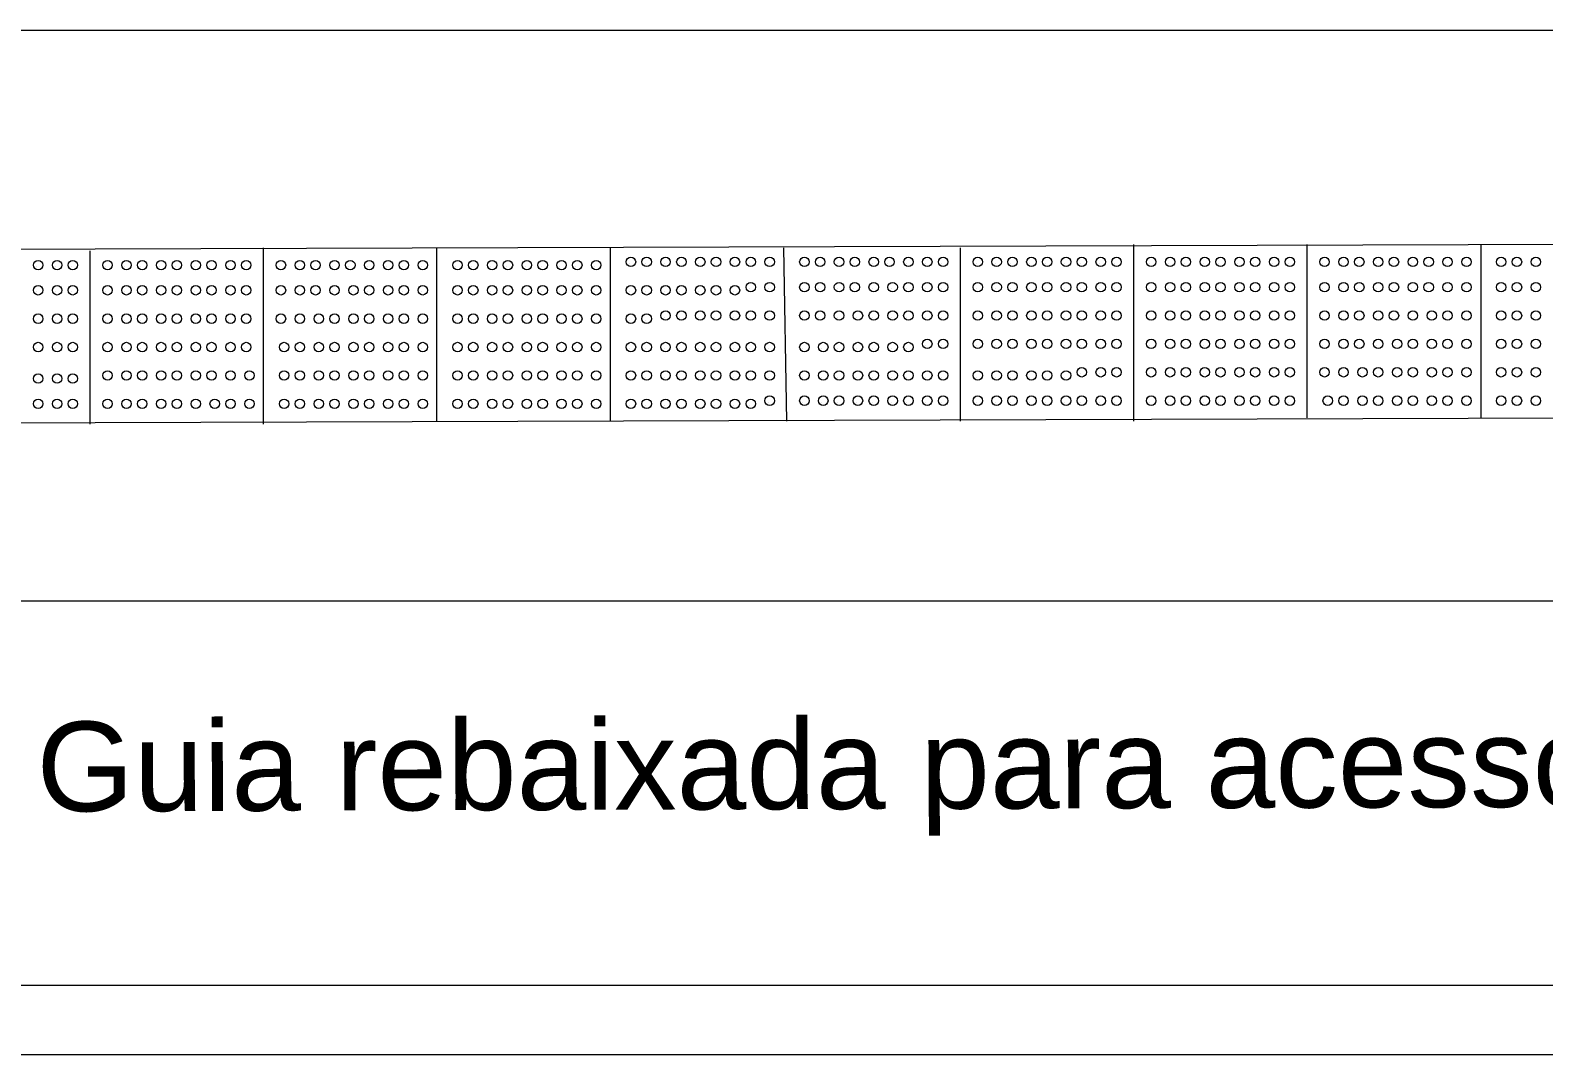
# Model space of a CAD drawing. Header units: millimetres. Extents: x 21 to 236, y 15 to 64.
# Drawn here: x 193.789 to 195.965, y 25.488 to 26.961 of the extents above; entities that cross this region are included whole.
import ezdxf

# ---------------------------------------------------------------- set-up
doc = ezdxf.new("R2010")
doc.units = ezdxf.units.MM
for name, color, linetype in [('PDF_Calçada', 210, 'Continuous'), ('PDF_Cota', 90, 'Continuous'), ('PDF_Sinalização', 1, 'Continuous'), ('PDF_Text', 70, 'Continuous')]:
    doc.layers.add(name, color=color, linetype=linetype)
doc.styles.add('PDF Arial', font='arial.ttf')

msp = doc.modelspace()

# ---------------------------------------------------------------- linework, layer by layer
at = {"layer": 'PDF_Calçada', "lineweight": 0}
msp.add_lwpolyline([(193.2273, 25.4885), (193.2273, 26.1411), (197.1796, 26.1411), (197.1796, 25.4885)], dxfattribs=at)
at = {"layer": 'PDF_Cota', "lineweight": 0}
for points in [[(188.2372, 26.9615), (197.9954, 26.9615)], [(198.1223, 25.5882), (188.1193, 25.5882)], [(198.1223, 25.4885), (188.1193, 25.4885)]]:
    msp.add_lwpolyline(points, dxfattribs=at)
at = {"layer": 'PDF_Sinalização', "lineweight": 9}
msp.add_lwpolyline([(197.3745, 26.6578), (193.1231, 26.6442), (193.1231, 26.3949), (197.3745, 26.4085)], close=True, dxfattribs=at)
for points in [[(195.3757, 26.3995), (195.3757, 26.6533)], [(195.625, 26.404), (195.625, 26.6533)], [(195.8743, 26.6533), (195.8743, 26.404)], [(193.8755, 26.3949), (193.8755, 26.6442)], [(194.1247, 26.3949), (194.1247, 26.6488)], [(194.374, 26.3995), (194.374, 26.6488)], [(194.6233, 26.3995), (194.6233, 26.6488)], [(194.8771, 26.3995), (194.8726, 26.6488)], [(195.1264, 26.3995), (195.1264, 26.6488)], [(193.7984, 26.6216), (193.7984, 26.6216)], [(193.8256, 26.6216), (193.8256, 26.6216)], [(193.8483, 26.6216), (193.8483, 26.6216)], [(193.8981, 26.6216), (193.8981, 26.6216)], [(193.9253, 26.6216), (193.9253, 26.6216)], [(193.948, 26.6216), (193.948, 26.6216)], [(193.9752, 26.6216), (193.9752, 26.6216)], [(193.9978, 26.6216), (193.9978, 26.6216)], [(194.025, 26.6216), (194.025, 26.6216)], [(194.0477, 26.6216), (194.0477, 26.6216)], [(194.0749, 26.6216), (194.0749, 26.6216)], [(194.0976, 26.6216), (194.0976, 26.6216)], [(194.1474, 26.6216), (194.1474, 26.6216)], [(194.1746, 26.6216), (194.1746, 26.6216)], [(194.1973, 26.6216), (194.1973, 26.6216)], [(194.2245, 26.6216), (194.2245, 26.6216)], [(194.2471, 26.6216), (194.2471, 26.6216)], [(194.2743, 26.6216), (194.2743, 26.6216)], [(194.3015, 26.6216), (194.3015, 26.6216)], [(194.3242, 26.6216), (194.3242, 26.6216)], [(194.3514, 26.6216), (194.3514, 26.6216)], [(194.4012, 26.6216), (194.4012, 26.6216)], [(194.4239, 26.6216), (194.4239, 26.6216)], [(194.4511, 26.6216), (194.4511, 26.6216)], [(194.4737, 26.6216), (194.4737, 26.6216)], [(194.5009, 26.6216), (194.5009, 26.6216)], [(194.5236, 26.6216), (194.5236, 26.6216)], [(194.5508, 26.6216), (194.5508, 26.6216)], [(194.5735, 26.6216), (194.5735, 26.6216)], [(194.6007, 26.6216), (194.6007, 26.6216)], [(194.6505, 26.6261), (194.6505, 26.6261)], [(194.6732, 26.6261), (194.6732, 26.6261)], [(194.7004, 26.6261), (194.7004, 26.6261)], [(194.723, 26.6261), (194.723, 26.6261)], [(194.7502, 26.6261), (194.7502, 26.6261)], [(194.7729, 26.6261), (194.7729, 26.6261)], [(194.8001, 26.6261), (194.8001, 26.6261)], [(194.8227, 26.6261), (194.8227, 26.6261)], [(194.8499, 26.6261), (194.8499, 26.6261)], [(194.8998, 26.6261), (194.8998, 26.6261)], [(194.9225, 26.6261), (194.9225, 26.6261)], [(194.9496, 26.6261), (194.9496, 26.6261)], [(194.9723, 26.6261), (194.9723, 26.6261)], [(194.9995, 26.6261), (194.9995, 26.6261)], [(195.0222, 26.6261), (195.0222, 26.6261)], [(195.0494, 26.6261), (195.0494, 26.6261)], [(195.0766, 26.6261), (195.0766, 26.6261)], [(195.0992, 26.6261), (195.0992, 26.6261)], [(195.1491, 26.6261), (195.1491, 26.6261)], [(195.1763, 26.6261), (195.1763, 26.6261)], [(195.1989, 26.6261), (195.1989, 26.6261)], [(195.2261, 26.6261), (195.2261, 26.6261)], [(195.2488, 26.6261), (195.2488, 26.6261)], [(195.276, 26.6261), (195.276, 26.6261)], [(195.2986, 26.6261), (195.2986, 26.6261)], [(195.3258, 26.6261), (195.3258, 26.6261)], [(195.3485, 26.6261), (195.3485, 26.6261)], [(195.3984, 26.6261), (195.3984, 26.6261)], [(195.4255, 26.6261), (195.4255, 26.6261)], [(195.4482, 26.6261), (195.4482, 26.6261)], [(195.4754, 26.6261), (195.4754, 26.6261)], [(195.4981, 26.6261), (195.4981, 26.6261)], [(195.5253, 26.6261), (195.5253, 26.6261)], [(195.5479, 26.6261), (195.5479, 26.6261)], [(195.5751, 26.6261), (195.5751, 26.6261)], [(195.5978, 26.6261), (195.5978, 26.6261)], [(195.6476, 26.6261), (195.6476, 26.6261)], [(195.6748, 26.6261), (195.6748, 26.6261)], [(195.6975, 26.6261), (195.6975, 26.6261)], [(195.7247, 26.6261), (195.7247, 26.6261)], [(195.7473, 26.6261), (195.7473, 26.6261)], [(195.7745, 26.6261), (195.7745, 26.6261)], [(195.7972, 26.6261), (195.7972, 26.6261)], [(195.8244, 26.6261), (195.8244, 26.6261)], [(195.8516, 26.6261), (195.8516, 26.6261)], [(195.9015, 26.6261), (195.9015, 26.6261)], [(195.9241, 26.6261), (195.9241, 26.6261)], [(195.9513, 26.6261), (195.9513, 26.6261)], [(193.7984, 26.5853), (193.7984, 26.5853)], [(193.8256, 26.5853), (193.8256, 26.5853)], [(193.8483, 26.5853), (193.8483, 26.5853)], [(193.8981, 26.5853), (193.8981, 26.5853)], [(193.9253, 26.5853), (193.9253, 26.5853)], [(193.948, 26.5853), (193.948, 26.5853)], [(193.9752, 26.5853), (193.9752, 26.5853)], [(193.9978, 26.5853), (193.9978, 26.5853)], [(194.025, 26.5853), (194.025, 26.5853)], [(194.0477, 26.5853), (194.0477, 26.5853)], [(194.0749, 26.5853), (194.0749, 26.5853)], [(194.0976, 26.5853), (194.0976, 26.5853)], [(194.1474, 26.5853), (194.1474, 26.5853)], [(194.1746, 26.5853), (194.1746, 26.5853)], [(194.1973, 26.5853), (194.1973, 26.5853)], [(194.2245, 26.5853), (194.2245, 26.5853)], [(194.2517, 26.5853), (194.2517, 26.5853)], [(194.2743, 26.5853), (194.2743, 26.5853)], [(194.3015, 26.5853), (194.3015, 26.5853)], [(194.3242, 26.5853), (194.3242, 26.5853)], [(194.3514, 26.5853), (194.3514, 26.5853)], [(194.4012, 26.5853), (194.4012, 26.5853)], [(194.4239, 26.5853), (194.4239, 26.5853)], [(194.4511, 26.5853), (194.4511, 26.5853)], [(194.4737, 26.5853), (194.4737, 26.5853)], [(194.5009, 26.5853), (194.5009, 26.5853)], [(194.5236, 26.5853), (194.5236, 26.5853)], [(194.5508, 26.5853), (194.5508, 26.5853)], [(194.5735, 26.5853), (194.5735, 26.5853)], [(194.6007, 26.5853), (194.6007, 26.5853)], [(194.6505, 26.5853), (194.6505, 26.5853)], [(194.6732, 26.5853), (194.6732, 26.5853)], [(194.7004, 26.5853), (194.7004, 26.5853)], [(194.723, 26.5853), (194.723, 26.5853)], [(194.7502, 26.5853), (194.7502, 26.5853)], [(194.7729, 26.5853), (194.7729, 26.5853)], [(194.8001, 26.5853), (194.8001, 26.5853)], [(194.8227, 26.5898), (194.8227, 26.5898)], [(194.8499, 26.5898), (194.8499, 26.5898)], [(194.8998, 26.5898), (194.8998, 26.5898)], [(194.9225, 26.5898), (194.9225, 26.5898)], [(194.9496, 26.5898), (194.9496, 26.5898)], [(194.9723, 26.5898), (194.9723, 26.5898)], [(194.9995, 26.5898), (194.9995, 26.5898)], [(195.0267, 26.5898), (195.0267, 26.5898)], [(195.0494, 26.5898), (195.0494, 26.5898)], [(195.0766, 26.5898), (195.0766, 26.5898)], [(195.0992, 26.5898), (195.0992, 26.5898)], [(195.1491, 26.5898), (195.1491, 26.5898)], [(195.1763, 26.5898), (195.1763, 26.5898)], [(195.1989, 26.5898), (195.1989, 26.5898)], [(195.2261, 26.5898), (195.2261, 26.5898)], [(195.2488, 26.5898), (195.2488, 26.5898)], [(195.276, 26.5898), (195.276, 26.5898)], [(195.2986, 26.5898), (195.2986, 26.5898)], [(195.3258, 26.5898), (195.3258, 26.5898)], [(195.3485, 26.5898), (195.3485, 26.5898)], [(195.3984, 26.5898), (195.3984, 26.5898)], [(195.4255, 26.5898), (195.4255, 26.5898)], [(195.4482, 26.5898), (195.4482, 26.5898)], [(195.4754, 26.5898), (195.4754, 26.5898)], [(195.4981, 26.5898), (195.4981, 26.5898)], [(195.5253, 26.5898), (195.5253, 26.5898)], [(195.5479, 26.5898), (195.5479, 26.5898)], [(195.5751, 26.5898), (195.5751, 26.5898)], [(195.5978, 26.5898), (195.5978, 26.5898)], [(195.6476, 26.5898), (195.6476, 26.5898)], [(195.6748, 26.5898), (195.6748, 26.5898)], [(195.6975, 26.5898), (195.6975, 26.5898)], [(195.7247, 26.5898), (195.7247, 26.5898)], [(195.7473, 26.5898), (195.7473, 26.5898)], [(195.7745, 26.5898), (195.7745, 26.5898)], [(195.7972, 26.5898), (195.7972, 26.5898)], [(195.8244, 26.5898), (195.8244, 26.5898)], [(195.8516, 26.5898), (195.8516, 26.5898)], [(195.9015, 26.5898), (195.9015, 26.5898)], [(195.9241, 26.5898), (195.9241, 26.5898)], [(195.9513, 26.5898), (195.9513, 26.5898)], [(193.7984, 26.5445), (193.7984, 26.5445)], [(193.8256, 26.5445), (193.8256, 26.5445)], [(193.8483, 26.5445), (193.8483, 26.5445)], [(193.8981, 26.5445), (193.8981, 26.5445)], [(193.9253, 26.5445), (193.9253, 26.5445)], [(193.948, 26.5445), (193.948, 26.5445)], [(193.9752, 26.5445), (193.9752, 26.5445)], [(193.9978, 26.5445), (193.9978, 26.5445)], [(194.025, 26.5445), (194.025, 26.5445)], [(194.0477, 26.5445), (194.0477, 26.5445)], [(194.0749, 26.5445), (194.0749, 26.5445)], [(194.0976, 26.5445), (194.0976, 26.5445)], [(194.1474, 26.5445), (194.1474, 26.5445)], [(194.1746, 26.5445), (194.1746, 26.5445)], [(194.2018, 26.5445), (194.2018, 26.5445)], [(194.2245, 26.5445), (194.2245, 26.5445)], [(194.2517, 26.5445), (194.2517, 26.5445)], [(194.2743, 26.5445), (194.2743, 26.5445)], [(194.3015, 26.5445), (194.3015, 26.5445)], [(194.3242, 26.5445), (194.3242, 26.5445)], [(194.3514, 26.5445), (194.3514, 26.5445)], [(194.4012, 26.5445), (194.4012, 26.5445)], [(194.4239, 26.5445), (194.4239, 26.5445)], [(194.4511, 26.5445), (194.4511, 26.5445)], [(194.4737, 26.5445), (194.4737, 26.5445)], [(194.5009, 26.5445), (194.5009, 26.5445)], [(194.5236, 26.5445), (194.5236, 26.5445)], [(194.5508, 26.5445), (194.5508, 26.5445)], [(194.5735, 26.5445), (194.5735, 26.5445)], [(194.6007, 26.5445), (194.6007, 26.5445)], [(194.6505, 26.5445), (194.6505, 26.5445)], [(194.6732, 26.5445), (194.6732, 26.5445)], [(194.7004, 26.549), (194.7004, 26.549)], [(194.723, 26.549), (194.723, 26.549)], [(194.7502, 26.549), (194.7502, 26.549)], [(194.7729, 26.549), (194.7729, 26.549)], [(194.8001, 26.549), (194.8001, 26.549)], [(194.8227, 26.549), (194.8227, 26.549)], [(194.8499, 26.549), (194.8499, 26.549)], [(194.8998, 26.549), (194.8998, 26.549)], [(194.9225, 26.549), (194.9225, 26.549)], [(194.9496, 26.549), (194.9496, 26.549)], [(194.9768, 26.549), (194.9768, 26.549)], [(194.9995, 26.549), (194.9995, 26.549)], [(195.0267, 26.549), (195.0267, 26.549)], [(195.0494, 26.549), (195.0494, 26.549)], [(195.0766, 26.549), (195.0766, 26.549)], [(195.0992, 26.549), (195.0992, 26.549)], [(195.1491, 26.549), (195.1491, 26.549)], [(195.1763, 26.549), (195.1763, 26.549)], [(195.1989, 26.549), (195.1989, 26.549)], [(195.2261, 26.549), (195.2261, 26.549)], [(195.2488, 26.549), (195.2488, 26.549)], [(195.276, 26.549), (195.276, 26.549)], [(195.2986, 26.549), (195.2986, 26.549)], [(195.3258, 26.549), (195.3258, 26.549)], [(195.3485, 26.549), (195.3485, 26.549)], [(195.3984, 26.549), (195.3984, 26.549)], [(195.4255, 26.549), (195.4255, 26.549)], [(195.4482, 26.549), (195.4482, 26.549)], [(195.4754, 26.549), (195.4754, 26.549)], [(195.4981, 26.549), (195.4981, 26.549)], [(195.5253, 26.549), (195.5253, 26.549)], [(195.5479, 26.549), (195.5479, 26.549)], [(195.5751, 26.549), (195.5751, 26.549)], [(195.5978, 26.549), (195.5978, 26.549)], [(195.6476, 26.549), (195.6476, 26.549)], [(195.6748, 26.549), (195.6748, 26.549)], [(195.6975, 26.549), (195.6975, 26.549)], [(195.7247, 26.549), (195.7247, 26.549)], [(195.7473, 26.549), (195.7473, 26.549)], [(195.7745, 26.549), (195.7745, 26.549)], [(195.8017, 26.549), (195.8017, 26.549)], [(195.8244, 26.549), (195.8244, 26.549)], [(195.8516, 26.549), (195.8516, 26.549)], [(195.9015, 26.549), (195.9015, 26.549)], [(195.9241, 26.549), (195.9241, 26.549)], [(195.9513, 26.549), (195.9513, 26.549)], [(193.7984, 26.5037), (193.7984, 26.5037)], [(193.8256, 26.5037), (193.8256, 26.5037)], [(193.8483, 26.5037), (193.8483, 26.5037)], [(193.8981, 26.5037), (193.8981, 26.5037)], [(193.9253, 26.5037), (193.9253, 26.5037)], [(193.948, 26.5037), (193.948, 26.5037)], [(193.9752, 26.5037), (193.9752, 26.5037)], [(193.9978, 26.5037), (193.9978, 26.5037)], [(194.025, 26.5037), (194.025, 26.5037)], [(194.0477, 26.5037), (194.0477, 26.5037)], [(194.0749, 26.5037), (194.0749, 26.5037)], [(194.0976, 26.5037), (194.0976, 26.5037)], [(194.1519, 26.5037), (194.1519, 26.5037)], [(194.1746, 26.5037), (194.1746, 26.5037)], [(194.2018, 26.5037), (194.2018, 26.5037)], [(194.2245, 26.5037), (194.2245, 26.5037)], [(194.2517, 26.5037), (194.2517, 26.5037)], [(194.2743, 26.5037), (194.2743, 26.5037)], [(194.3015, 26.5037), (194.3015, 26.5037)], [(194.3242, 26.5037), (194.3242, 26.5037)], [(194.3514, 26.5037), (194.3514, 26.5037)], [(194.4012, 26.5037), (194.4012, 26.5037)], [(194.4239, 26.5037), (194.4239, 26.5037)], [(194.4511, 26.5037), (194.4511, 26.5037)], [(194.4737, 26.5037), (194.4737, 26.5037)], [(194.5009, 26.5037), (194.5009, 26.5037)], [(194.5236, 26.5037), (194.5236, 26.5037)], [(194.5508, 26.5037), (194.5508, 26.5037)], [(194.5735, 26.5037), (194.5735, 26.5037)], [(194.6007, 26.5037), (194.6007, 26.5037)], [(194.6505, 26.5037), (194.6505, 26.5037)], [(194.6732, 26.5037), (194.6732, 26.5037)], [(194.7004, 26.5037), (194.7004, 26.5037)], [(194.723, 26.5037), (194.723, 26.5037)], [(194.7502, 26.5037), (194.7502, 26.5037)], [(194.7729, 26.5037), (194.7729, 26.5037)], [(194.8001, 26.5037), (194.8001, 26.5037)], [(194.8227, 26.5037), (194.8227, 26.5037)], [(194.8499, 26.5037), (194.8499, 26.5037)], [(194.8998, 26.5037), (194.8998, 26.5037)], [(194.927, 26.5037), (194.927, 26.5037)], [(194.9496, 26.5037), (194.9496, 26.5037)], [(194.9768, 26.5037), (194.9768, 26.5037)], [(194.9995, 26.5037), (194.9995, 26.5037)], [(195.0267, 26.5037), (195.0267, 26.5037)], [(195.0494, 26.5037), (195.0494, 26.5037)], [(195.0766, 26.5082), (195.0766, 26.5082)], [(195.0992, 26.5082), (195.0992, 26.5082)], [(195.1491, 26.5082), (195.1491, 26.5082)], [(195.1763, 26.5082), (195.1763, 26.5082)], [(195.1989, 26.5082), (195.1989, 26.5082)], [(195.2261, 26.5082), (195.2261, 26.5082)], [(195.2488, 26.5082), (195.2488, 26.5082)], [(195.276, 26.5082), (195.276, 26.5082)], [(195.2986, 26.5082), (195.2986, 26.5082)], [(195.3258, 26.5082), (195.3258, 26.5082)], [(195.3485, 26.5082), (195.3485, 26.5082)], [(195.3984, 26.5082), (195.3984, 26.5082)], [(195.4255, 26.5082), (195.4255, 26.5082)], [(195.4482, 26.5082), (195.4482, 26.5082)], [(195.4754, 26.5082), (195.4754, 26.5082)], [(195.4981, 26.5082), (195.4981, 26.5082)], [(195.5253, 26.5082), (195.5253, 26.5082)], [(195.5479, 26.5082), (195.5479, 26.5082)], [(195.5751, 26.5082), (195.5751, 26.5082)], [(195.5978, 26.5082), (195.5978, 26.5082)], [(195.6476, 26.5082), (195.6476, 26.5082)], [(195.6748, 26.5082), (195.6748, 26.5082)], [(195.6975, 26.5082), (195.6975, 26.5082)], [(195.7247, 26.5082), (195.7247, 26.5082)], [(195.7519, 26.5082), (195.7519, 26.5082)], [(195.7745, 26.5082), (195.7745, 26.5082)], [(195.8017, 26.5082), (195.8017, 26.5082)], [(195.8244, 26.5082), (195.8244, 26.5082)], [(195.8516, 26.5082), (195.8516, 26.5082)], [(195.9015, 26.5082), (195.9015, 26.5082)], [(195.9241, 26.5082), (195.9241, 26.5082)], [(195.9513, 26.5082), (195.9513, 26.5082)], [(193.7984, 26.4584), (193.7984, 26.4584)], [(193.8256, 26.4584), (193.8256, 26.4584)], [(193.8483, 26.4584), (193.8483, 26.4584)], [(193.8981, 26.4629), (193.8981, 26.4629)], [(193.9253, 26.4629), (193.9253, 26.4629)], [(193.948, 26.4629), (193.948, 26.4629)], [(193.9752, 26.4629), (193.9752, 26.4629)], [(193.9978, 26.4629), (193.9978, 26.4629)], [(194.025, 26.4629), (194.025, 26.4629)], [(194.0477, 26.4629), (194.0477, 26.4629)], [(194.0749, 26.4629), (194.0749, 26.4629)], [(194.1021, 26.4629), (194.1021, 26.4629)], [(194.1519, 26.4629), (194.1519, 26.4629)], [(194.1746, 26.4629), (194.1746, 26.4629)], [(194.2018, 26.4629), (194.2018, 26.4629)], [(194.2245, 26.4629), (194.2245, 26.4629)], [(194.2517, 26.4629), (194.2517, 26.4629)], [(194.2743, 26.4629), (194.2743, 26.4629)], [(194.3015, 26.4629), (194.3015, 26.4629)], [(194.3242, 26.4629), (194.3242, 26.4629)], [(194.3514, 26.4629), (194.3514, 26.4629)], [(194.4012, 26.4629), (194.4012, 26.4629)], [(194.4239, 26.4629), (194.4239, 26.4629)], [(194.4511, 26.4629), (194.4511, 26.4629)], [(194.4737, 26.4629), (194.4737, 26.4629)], [(194.5009, 26.4629), (194.5009, 26.4629)], [(194.5236, 26.4629), (194.5236, 26.4629)], [(194.5508, 26.4629), (194.5508, 26.4629)], [(194.5735, 26.4629), (194.5735, 26.4629)], [(194.6007, 26.4629), (194.6007, 26.4629)], [(194.6505, 26.4629), (194.6505, 26.4629)], [(194.6732, 26.4629), (194.6732, 26.4629)], [(194.7004, 26.4629), (194.7004, 26.4629)], [(194.723, 26.4629), (194.723, 26.4629)], [(194.7502, 26.4629), (194.7502, 26.4629)], [(194.7729, 26.4629), (194.7729, 26.4629)], [(194.8001, 26.4629), (194.8001, 26.4629)], [(194.8227, 26.4629), (194.8227, 26.4629)], [(194.8499, 26.4629), (194.8499, 26.4629)], [(194.8998, 26.4629), (194.8998, 26.4629)], [(194.927, 26.4629), (194.927, 26.4629)], [(194.9496, 26.4629), (194.9496, 26.4629)], [(194.9768, 26.4629), (194.9768, 26.4629)], [(194.9995, 26.4629), (194.9995, 26.4629)], [(195.0267, 26.4629), (195.0267, 26.4629)], [(195.0494, 26.4629), (195.0494, 26.4629)], [(195.0766, 26.4629), (195.0766, 26.4629)], [(195.0992, 26.4629), (195.0992, 26.4629)], [(195.1491, 26.4629), (195.1491, 26.4629)], [(195.1763, 26.4629), (195.1763, 26.4629)], [(195.1989, 26.4629), (195.1989, 26.4629)], [(195.2261, 26.4629), (195.2261, 26.4629)], [(195.2488, 26.4629), (195.2488, 26.4629)], [(195.276, 26.4629), (195.276, 26.4629)], [(195.2986, 26.4675), (195.2986, 26.4675)], [(195.3258, 26.4675), (195.3258, 26.4675)], [(195.3485, 26.4675), (195.3485, 26.4675)], [(195.3984, 26.4675), (195.3984, 26.4675)], [(195.4255, 26.4675), (195.4255, 26.4675)], [(195.4482, 26.4675), (195.4482, 26.4675)], [(195.4754, 26.4675), (195.4754, 26.4675)], [(195.4981, 26.4675), (195.4981, 26.4675)], [(195.5253, 26.4675), (195.5253, 26.4675)], [(195.5479, 26.4675), (195.5479, 26.4675)], [(195.5751, 26.4675), (195.5751, 26.4675)], [(195.5978, 26.4675), (195.5978, 26.4675)], [(195.6476, 26.4675), (195.6476, 26.4675)], [(195.6748, 26.4675), (195.6748, 26.4675)], [(195.702, 26.4675), (195.702, 26.4675)], [(195.7247, 26.4675), (195.7247, 26.4675)], [(195.7519, 26.4675), (195.7519, 26.4675)], [(195.7745, 26.4675), (195.7745, 26.4675)], [(195.8017, 26.4675), (195.8017, 26.4675)], [(195.8244, 26.4675), (195.8244, 26.4675)], [(195.8516, 26.4675), (195.8516, 26.4675)], [(195.9015, 26.4675), (195.9015, 26.4675)], [(195.9241, 26.4675), (195.9241, 26.4675)], [(195.9513, 26.4675), (195.9513, 26.4675)], [(193.7984, 26.4221), (193.7984, 26.4221)], [(193.8256, 26.4221), (193.8256, 26.4221)], [(193.8483, 26.4221), (193.8483, 26.4221)], [(193.8981, 26.4221), (193.8981, 26.4221)], [(193.9253, 26.4221), (193.9253, 26.4221)], [(193.948, 26.4221), (193.948, 26.4221)], [(193.9752, 26.4221), (193.9752, 26.4221)], [(193.9978, 26.4221), (193.9978, 26.4221)], [(194.025, 26.4221), (194.025, 26.4221)], [(194.0522, 26.4221), (194.0522, 26.4221)], [(194.0749, 26.4221), (194.0749, 26.4221)], [(194.1021, 26.4221), (194.1021, 26.4221)], [(194.1519, 26.4221), (194.1519, 26.4221)], [(194.1746, 26.4221), (194.1746, 26.4221)], [(194.2018, 26.4221), (194.2018, 26.4221)], [(194.2245, 26.4221), (194.2245, 26.4221)], [(194.2517, 26.4221), (194.2517, 26.4221)], [(194.2743, 26.4221), (194.2743, 26.4221)], [(194.3015, 26.4221), (194.3015, 26.4221)], [(194.3242, 26.4221), (194.3242, 26.4221)], [(194.3514, 26.4221), (194.3514, 26.4221)], [(194.4012, 26.4221), (194.4012, 26.4221)], [(194.4239, 26.4221), (194.4239, 26.4221)], [(194.4511, 26.4221), (194.4511, 26.4221)], [(194.4737, 26.4221), (194.4737, 26.4221)], [(194.5009, 26.4221), (194.5009, 26.4221)], [(194.5236, 26.4221), (194.5236, 26.4221)], [(194.5508, 26.4221), (194.5508, 26.4221)], [(194.5735, 26.4221), (194.5735, 26.4221)], [(194.6007, 26.4221), (194.6007, 26.4221)], [(194.6505, 26.4221), (194.6505, 26.4221)], [(194.6732, 26.4221), (194.6732, 26.4221)], [(194.7004, 26.4221), (194.7004, 26.4221)], [(194.723, 26.4221), (194.723, 26.4221)], [(194.7502, 26.4221), (194.7502, 26.4221)], [(194.7729, 26.4221), (194.7729, 26.4221)], [(194.8001, 26.4221), (194.8001, 26.4221)], [(194.8227, 26.4221), (194.8227, 26.4221)], [(194.8499, 26.4267), (194.8499, 26.4267)], [(194.8998, 26.4267), (194.8998, 26.4267)], [(194.927, 26.4267), (194.927, 26.4267)], [(194.9496, 26.4267), (194.9496, 26.4267)], [(194.9768, 26.4267), (194.9768, 26.4267)], [(194.9995, 26.4267), (194.9995, 26.4267)], [(195.0267, 26.4267), (195.0267, 26.4267)], [(195.0494, 26.4267), (195.0494, 26.4267)], [(195.0766, 26.4267), (195.0766, 26.4267)], [(195.0992, 26.4267), (195.0992, 26.4267)], [(195.1491, 26.4267), (195.1491, 26.4267)], [(195.1763, 26.4267), (195.1763, 26.4267)], [(195.1989, 26.4267), (195.1989, 26.4267)], [(195.2261, 26.4267), (195.2261, 26.4267)], [(195.2488, 26.4267), (195.2488, 26.4267)], [(195.276, 26.4267), (195.276, 26.4267)], [(195.2986, 26.4267), (195.2986, 26.4267)], [(195.3258, 26.4267), (195.3258, 26.4267)], [(195.3485, 26.4267), (195.3485, 26.4267)], [(195.3984, 26.4267), (195.3984, 26.4267)], [(195.4255, 26.4267), (195.4255, 26.4267)], [(195.4482, 26.4267), (195.4482, 26.4267)], [(195.4754, 26.4267), (195.4754, 26.4267)], [(195.4981, 26.4267), (195.4981, 26.4267)], [(195.5253, 26.4267), (195.5253, 26.4267)], [(195.5479, 26.4267), (195.5479, 26.4267)], [(195.5751, 26.4267), (195.5751, 26.4267)], [(195.5978, 26.4267), (195.5978, 26.4267)], [(195.6522, 26.4267), (195.6522, 26.4267)], [(195.6748, 26.4267), (195.6748, 26.4267)], [(195.702, 26.4267), (195.702, 26.4267)], [(195.7247, 26.4267), (195.7247, 26.4267)], [(195.7519, 26.4267), (195.7519, 26.4267)], [(195.7745, 26.4267), (195.7745, 26.4267)], [(195.8017, 26.4267), (195.8017, 26.4267)], [(195.8244, 26.4267), (195.8244, 26.4267)], [(195.8516, 26.4267), (195.8516, 26.4267)], [(195.9015, 26.4267), (195.9015, 26.4267)], [(195.9241, 26.4267), (195.9241, 26.4267)], [(195.9513, 26.4267), (195.9513, 26.4267)]]:
    msp.add_lwpolyline(points, dxfattribs=at)
for centre in [(193.8007, 26.6238), (193.8279, 26.6238), (193.8505, 26.6238), (193.9004, 26.6238), (193.9276, 26.6238), (193.9503, 26.6238), (193.9774, 26.6238), (194.0001, 26.6238), (194.0273, 26.6238), (194.05, 26.6238), (194.0772, 26.6238), (194.0998, 26.6238), (194.1497, 26.6238), (194.1769, 26.6238), (194.1995, 26.6238), (194.2267, 26.6238), (194.2494, 26.6238), (194.2766, 26.6238), (194.3038, 26.6238), (194.3264, 26.6238), (194.3536, 26.6238), (194.4035, 26.6238), (194.4262, 26.6238), (194.4533, 26.6238), (194.476, 26.6238), (194.5032, 26.6238), (194.5259, 26.6238), (194.5531, 26.6238), (194.5757, 26.6238), (194.6029, 26.6238), (194.6528, 26.6284), (194.6754, 26.6284), (194.7026, 26.6284), (194.7253, 26.6284), (194.7525, 26.6284), (194.7751, 26.6284), (194.8023, 26.6284), (194.825, 26.6284), (194.8522, 26.6284), (194.9021, 26.6284), (194.9247, 26.6284), (194.9519, 26.6284), (194.9746, 26.6284), (195.0018, 26.6284), (195.0244, 26.6284), (195.0516, 26.6284), (195.0788, 26.6284), (195.1015, 26.6284), (195.1513, 26.6284), (195.1785, 26.6284), (195.2012, 26.6284), (195.2284, 26.6284), (195.2511, 26.6284), (195.2782, 26.6284), (195.3009, 26.6284), (195.3281, 26.6284), (195.3508, 26.6284), (195.4006, 26.6284), (195.4278, 26.6284), (195.4505, 26.6284), (195.4777, 26.6284), (195.5003, 26.6284), (195.5275, 26.6284), (195.5502, 26.6284), (195.5774, 26.6284), (195.6, 26.6284), (195.6499, 26.6284), (195.6771, 26.6284), (195.6998, 26.6284), (195.727, 26.6284), (195.7496, 26.6284), (195.7768, 26.6284), (195.7995, 26.6284), (195.8267, 26.6284), (195.8539, 26.6284), (195.9037, 26.6284), (195.9264, 26.6284), (195.9536, 26.6284), (193.8007, 26.5876), (193.8279, 26.5876), (193.8505, 26.5876), (193.9004, 26.5876), (193.9276, 26.5876), (193.9503, 26.5876), (193.9774, 26.5876), (194.0001, 26.5876), (194.0273, 26.5876), (194.05, 26.5876), (194.0772, 26.5876), (194.0998, 26.5876), (194.1497, 26.5876), (194.1769, 26.5876), (194.1995, 26.5876), (194.2267, 26.5876), (194.2539, 26.5876), (194.2766, 26.5876), (194.3038, 26.5876), (194.3264, 26.5876), (194.3536, 26.5876), (194.4035, 26.5876), (194.4262, 26.5876), (194.4533, 26.5876), (194.476, 26.5876), (194.5032, 26.5876), (194.5259, 26.5876), (194.5531, 26.5876), (194.5757, 26.5876), (194.6029, 26.5876), (194.6528, 26.5876), (194.6754, 26.5876), (194.7026, 26.5876), (194.7253, 26.5876), (194.7525, 26.5876), (194.7751, 26.5876), (194.8023, 26.5876), (194.825, 26.5921), (194.8522, 26.5921), (194.9021, 26.5921), (194.9247, 26.5921), (194.9519, 26.5921), (194.9746, 26.5921), (195.0018, 26.5921), (195.029, 26.5921), (195.0516, 26.5921), (195.0788, 26.5921), (195.1015, 26.5921), (195.1513, 26.5921), (195.1785, 26.5921), (195.2012, 26.5921), (195.2284, 26.5921), (195.2511, 26.5921), (195.2782, 26.5921), (195.3009, 26.5921), (195.3281, 26.5921), (195.3508, 26.5921), (195.4006, 26.5921), (195.4278, 26.5921), (195.4505, 26.5921), (195.4777, 26.5921), (195.5003, 26.5921), (195.5275, 26.5921), (195.5502, 26.5921), (195.5774, 26.5921), (195.6, 26.5921), (195.6499, 26.5921), (195.6771, 26.5921), (195.6998, 26.5921), (195.727, 26.5921), (195.7496, 26.5921), (195.7768, 26.5921), (195.7995, 26.5921), (195.8267, 26.5921), (195.8539, 26.5921), (195.9037, 26.5921), (195.9264, 26.5921), (195.9536, 26.5921), (193.8007, 26.5468), (193.8279, 26.5468), (193.8505, 26.5468), (193.9004, 26.5468), (193.9276, 26.5468), (193.9503, 26.5468), (193.9774, 26.5468), (194.0001, 26.5468), (194.0273, 26.5468), (194.05, 26.5468), (194.0772, 26.5468), (194.0998, 26.5468), (194.1497, 26.5468), (194.1769, 26.5468), (194.2041, 26.5468), (194.2267, 26.5468), (194.2539, 26.5468), (194.2766, 26.5468), (194.3038, 26.5468), (194.3264, 26.5468), (194.3536, 26.5468), (194.4035, 26.5468), (194.4262, 26.5468), (194.4533, 26.5468), (194.476, 26.5468), (194.5032, 26.5468), (194.5259, 26.5468), (194.5531, 26.5468), (194.5757, 26.5468), (194.6029, 26.5468), (194.6528, 26.5468), (194.6754, 26.5468), (194.7026, 26.5513), (194.7253, 26.5513), (194.7525, 26.5513), (194.7751, 26.5513), (194.8023, 26.5513), (194.825, 26.5513), (194.8522, 26.5513), (194.9021, 26.5513), (194.9247, 26.5513), (194.9519, 26.5513), (194.9791, 26.5513), (195.0018, 26.5513), (195.029, 26.5513), (195.0516, 26.5513), (195.0788, 26.5513), (195.1015, 26.5513), (195.1513, 26.5513), (195.1785, 26.5513), (195.2012, 26.5513), (195.2284, 26.5513), (195.2511, 26.5513), (195.2782, 26.5513), (195.3009, 26.5513), (195.3281, 26.5513), (195.3508, 26.5513), (195.4006, 26.5513), (195.4278, 26.5513), (195.4505, 26.5513), (195.4777, 26.5513), (195.5003, 26.5513), (195.5275, 26.5513), (195.5502, 26.5513), (195.5774, 26.5513), (195.6, 26.5513), (195.6499, 26.5513), (195.6771, 26.5513), (195.6998, 26.5513), (195.727, 26.5513), (195.7496, 26.5513), (195.7768, 26.5513), (195.804, 26.5513), (195.8267, 26.5513), (195.8539, 26.5513), (195.9037, 26.5513), (195.9264, 26.5513), (195.9536, 26.5513), (193.8007, 26.506), (193.8279, 26.506), (193.8505, 26.506), (193.9004, 26.506), (193.9276, 26.506), (193.9503, 26.506), (193.9774, 26.506), (194.0001, 26.506), (194.0273, 26.506), (194.05, 26.506), (194.0772, 26.506), (194.0998, 26.506), (194.1542, 26.506), (194.1769, 26.506), (194.2041, 26.506), (194.2267, 26.506), (194.2539, 26.506), (194.2766, 26.506), (194.3038, 26.506), (194.3264, 26.506), (194.3536, 26.506), (194.4035, 26.506), (194.4262, 26.506), (194.4533, 26.506), (194.476, 26.506), (194.5032, 26.506), (194.5259, 26.506), (194.5531, 26.506), (194.5757, 26.506), (194.6029, 26.506), (194.6528, 26.506), (194.6754, 26.506), (194.7026, 26.506), (194.7253, 26.506), (194.7525, 26.506), (194.7751, 26.506), (194.8023, 26.506), (194.825, 26.506), (194.8522, 26.506), (194.9021, 26.506), (194.9293, 26.506), (194.9519, 26.506), (194.9791, 26.506), (195.0018, 26.506), (195.029, 26.506), (195.0516, 26.506), (195.0788, 26.5105), (195.1015, 26.5105), (195.1513, 26.5105), (195.1785, 26.5105), (195.2012, 26.5105), (195.2284, 26.5105), (195.2511, 26.5105), (195.2782, 26.5105), (195.3009, 26.5105), (195.3281, 26.5105), (195.3508, 26.5105), (195.4006, 26.5105), (195.4278, 26.5105), (195.4505, 26.5105), (195.4777, 26.5105), (195.5003, 26.5105), (195.5275, 26.5105), (195.5502, 26.5105), (195.5774, 26.5105), (195.6, 26.5105), (195.6499, 26.5105), (195.6771, 26.5105), (195.6998, 26.5105), (195.727, 26.5105), (195.7541, 26.5105), (195.7768, 26.5105), (195.804, 26.5105), (195.8267, 26.5105), (195.8539, 26.5105), (195.9037, 26.5105), (195.9264, 26.5105), (195.9536, 26.5105), (195.3009, 26.4697), (195.3281, 26.4697), (195.3508, 26.4697), (195.4006, 26.4697), (195.4278, 26.4697), (195.4505, 26.4697), (195.4777, 26.4697), (195.5003, 26.4697), (195.5275, 26.4697), (195.5502, 26.4697), (195.5774, 26.4697), (195.6, 26.4697), (195.6499, 26.4697), (195.6771, 26.4697), (195.7043, 26.4697), (195.727, 26.4697), (195.7541, 26.4697), (195.7768, 26.4697), (195.804, 26.4697), (195.8267, 26.4697), (195.8539, 26.4697), (195.9037, 26.4697), (195.9264, 26.4697), (195.9536, 26.4697), (193.8007, 26.4607), (193.8279, 26.4607), (193.8505, 26.4607), (193.9004, 26.4652), (193.9276, 26.4652), (193.9503, 26.4652), (193.9774, 26.4652), (194.0001, 26.4652), (194.0273, 26.4652), (194.05, 26.4652), (194.0772, 26.4652), (194.1044, 26.4652), (194.1542, 26.4652), (194.1769, 26.4652), (194.2041, 26.4652), (194.2267, 26.4652), (194.2539, 26.4652), (194.2766, 26.4652), (194.3038, 26.4652), (194.3264, 26.4652), (194.3536, 26.4652), (194.4035, 26.4652), (194.4262, 26.4652), (194.4533, 26.4652), (194.476, 26.4652), (194.5032, 26.4652), (194.5259, 26.4652), (194.5531, 26.4652), (194.5757, 26.4652), (194.6029, 26.4652), (194.6528, 26.4652), (194.6754, 26.4652), (194.7026, 26.4652), (194.7253, 26.4652), (194.7525, 26.4652), (194.7751, 26.4652), (194.8023, 26.4652), (194.825, 26.4652), (194.8522, 26.4652), (194.9021, 26.4652), (194.9293, 26.4652), (194.9519, 26.4652), (194.9791, 26.4652), (195.0018, 26.4652), (195.029, 26.4652), (195.0516, 26.4652), (195.0788, 26.4652), (195.1015, 26.4652), (195.1513, 26.4652), (195.1785, 26.4652), (195.2012, 26.4652), (195.2284, 26.4652), (195.2511, 26.4652), (195.2782, 26.4652), (194.8522, 26.4289), (194.9021, 26.4289), (194.9293, 26.4289), (194.9519, 26.4289), (194.9791, 26.4289), (195.0018, 26.4289), (195.029, 26.4289), (195.0516, 26.4289), (195.0788, 26.4289), (195.1015, 26.4289), (195.1513, 26.4289), (195.1785, 26.4289), (195.2012, 26.4289), (195.2284, 26.4289), (195.2511, 26.4289), (195.2782, 26.4289), (195.3009, 26.4289), (195.3281, 26.4289), (195.3508, 26.4289), (195.4006, 26.4289), (195.4278, 26.4289), (195.4505, 26.4289), (195.4777, 26.4289), (195.5003, 26.4289), (195.5275, 26.4289), (195.5502, 26.4289), (195.5774, 26.4289), (195.6, 26.4289), (195.6544, 26.4289), (195.6771, 26.4289), (195.7043, 26.4289), (195.727, 26.4289), (195.7541, 26.4289), (195.7768, 26.4289), (195.804, 26.4289), (195.8267, 26.4289), (195.8539, 26.4289), (195.9037, 26.4289), (195.9264, 26.4289), (195.9536, 26.4289), (193.8007, 26.4244), (193.8279, 26.4244), (193.8505, 26.4244), (193.9004, 26.4244), (193.9276, 26.4244), (193.9503, 26.4244), (193.9774, 26.4244), (194.0001, 26.4244), (194.0273, 26.4244), (194.0545, 26.4244), (194.0772, 26.4244), (194.1044, 26.4244), (194.1542, 26.4244), (194.1769, 26.4244), (194.2041, 26.4244), (194.2267, 26.4244), (194.2539, 26.4244), (194.2766, 26.4244), (194.3038, 26.4244), (194.3264, 26.4244), (194.3536, 26.4244), (194.4035, 26.4244), (194.4262, 26.4244), (194.4533, 26.4244), (194.476, 26.4244), (194.5032, 26.4244), (194.5259, 26.4244), (194.5531, 26.4244), (194.5757, 26.4244), (194.6029, 26.4244), (194.6528, 26.4244), (194.6754, 26.4244), (194.7026, 26.4244), (194.7253, 26.4244), (194.7525, 26.4244), (194.7751, 26.4244), (194.8023, 26.4244), (194.825, 26.4244)]:
    msp.add_circle(centre, 0.0068, dxfattribs=at)

# ---------------------------------------------------------------- texts
at = {"layer": 'PDF_Text', "insert": (193.7986, 25.7995), "char_height": 0.128819, "attachment_point": 7, "rotation": 0.1702, "style": 'PDF Arial'}
msp.add_mtext('Guia rebaixada para acesso de veículos', dxfattribs=at)

doc.saveas('drawing.dxf')
